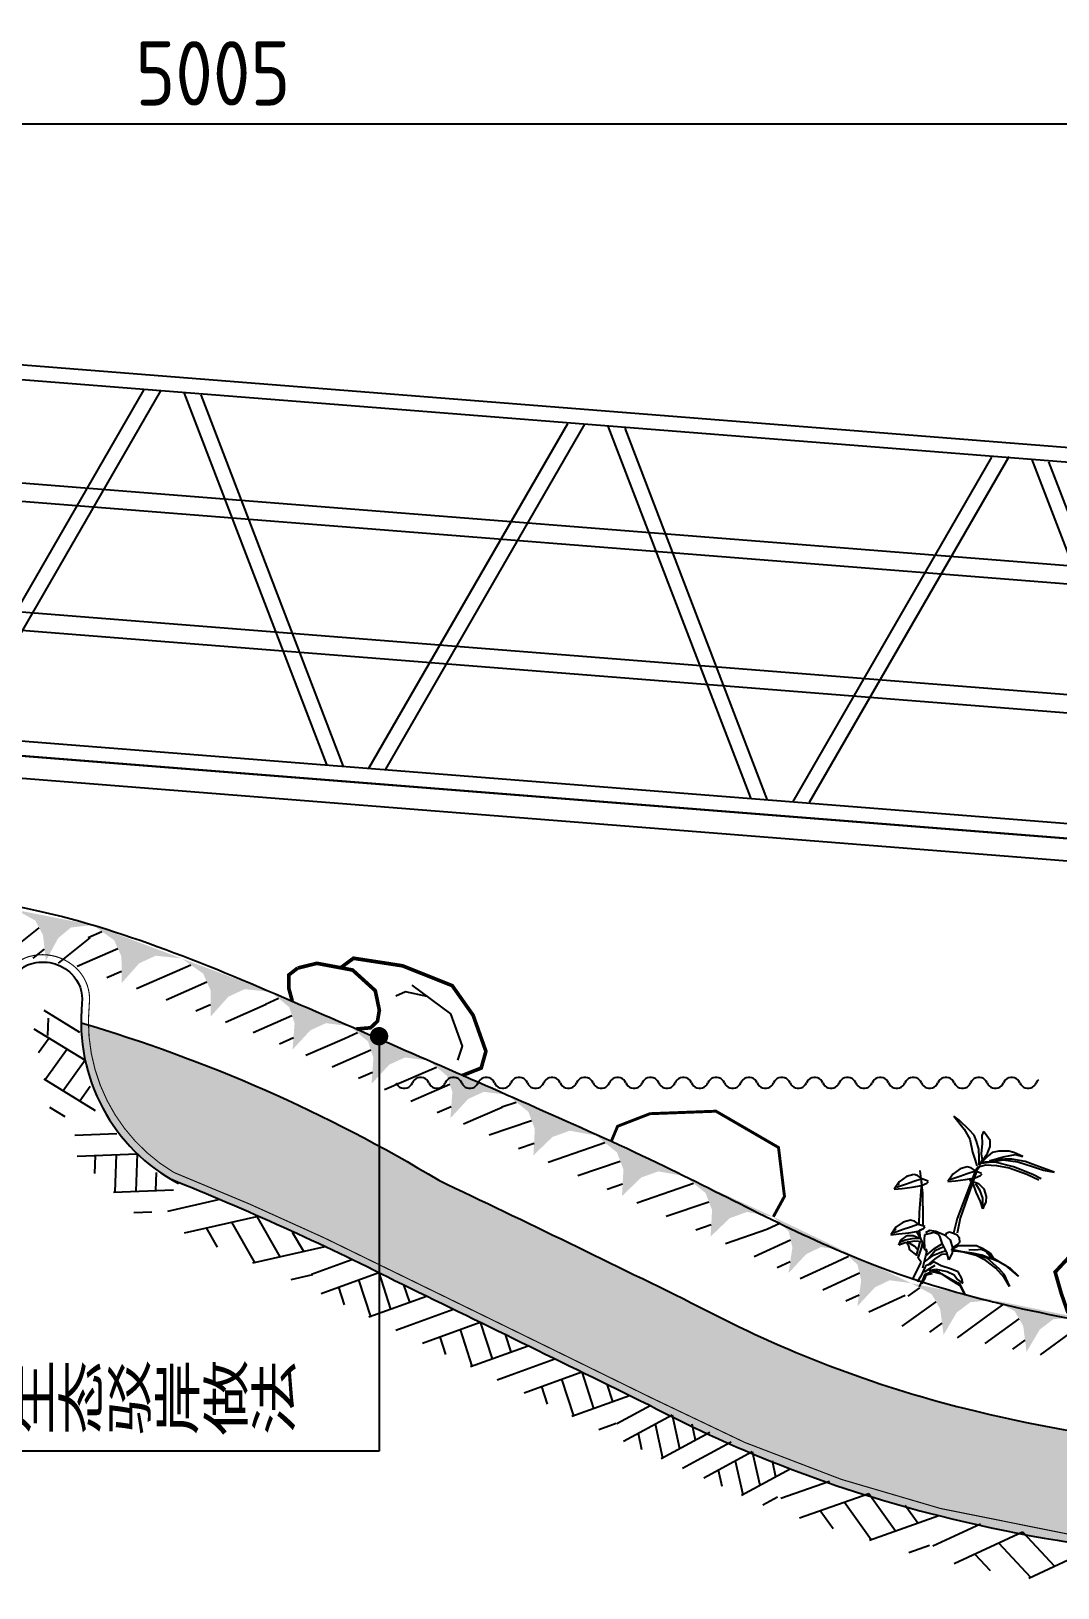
# Model space of a CAD drawing. Extents: x -16492 to 345596, y -4133 to 400729.
# Drawn here: x 45961 to 48753, y 82488 to 86723 of the extents above; entities that cross this region are included whole.
import ezdxf

# ---------------------------------------------------------------- set-up
doc = ezdxf.new("R2010")
doc.units = 0
doc.header["$LTSCALE"] = 10
doc.header["$MEASUREMENT"] = 0
doc.linetypes.add('DASH', pattern=[0.35, 0.25, -0.1])
for name, color, linetype in [('0-01', 1, 'Continuous'), ('0-02', 2, 'Continuous'), ('0-04', 4, 'Continuous'), ('0-08', 8, 'Continuous'), ('0-剖面', 30, 'Continuous'), ('DIM-LEAD', 3, 'Continuous'), ('PUB_DIM', 3, 'Continuous'), ('PUB_HATCH', 8, 'Continuous')]:
    doc.layers.add(name, color=color, linetype=linetype)
doc.styles.add('_ANNOTATION', font='@TSSDENG-SPI.SHX', dxfattribs={"width": 0.75, "bigfont": '@HZTXT-SPI.SHX'})
doc.styles.get("Standard").update_dxf_attribs({"font": 'gbenor.shx', "bigfont": 'gbcbig.shx'})
doc.dimstyles.new('_LINEAR$$50', dxfattribs={"dimscale": 50, "dimtxt": 3.5, "dimasz": 1, "dimexe": 2.5, "dimexo": 3, "dimgap": 1, "dimtad": 1, "dimdec": 0, "dimrnd": 5, "dimzin": 0, "dimdsep": 46, "dimtxsty": 'Standard', "dimblk": 'ARCHTICK', "dimblk1": 'ARCHTICK', "dimblk2": 'ARCHTICK', "dimcen": 0.09, "dimclrt": 7, "dimazin": 2, "dimtfac": 1, "dimtdec": 0, "dimtix": 1, "dimtmove": 2, "dimatfit": 3, "dimfxl": 1, "dimtolj": 1, "dimtzin": 0, "dimarcsym": 2})

# ---------------------------------------------------------------- blocks, each defined once
blk = doc.blocks.new('ss3')
for p, q in [((97070643.3, 25663291.6), (97070687, 25663261.6)), ((97070664.4, 25663270.8), (97070643.3, 25663291.6)), ((97070649.6, 25663252.4), (97070671.6, 25663240.8)), ((97070682, 25663228), (97070650.5, 25663245.7)), ((97070690.3, 25663253), (97070664.4, 25663270.8)), ((97070687, 25663261.6), (97070712.9, 25663244.5)), ((97070723.8, 25663227.4), (97070690.3, 25663253)), ((97070727.6, 25663247.7), (97070750.6, 25663233.5)), ((97070743.5, 25663233.8), (97070727.6, 25663247.7)), ((97070671.6, 25663240.8), (97070719.7, 25663210.6)), ((97070724.3, 25663199.1), (97070682, 25663228)), ((97070712.9, 25663244.5), (97070739, 25663218.5)), ((97070719.7, 25663210.6), (97070759, 25663177.1)), ((97070751.7, 25663198.3), (97070723.8, 25663227.4)), ((97070739, 25663218.5), (97070750.5, 25663203.4)), ((97070749.9, 25663221.4), (97070743.5, 25663233.8)), ((97070758, 25663202.9), (97070749.9, 25663221.4)), ((97070750.5, 25663203.4), (97070765.9, 25663179)), ((97070750.6, 25663233.5), (97070762, 25663225.1)), ((97070771.3, 25663166.8), (97070758, 25663202.9)), ((97070762, 25663225.1), (97070777.6, 25663202.9)), ((97070777.6, 25663202.9), (97070785.2, 25663185.5)), ((97070749.5, 25663174.6), (97070724.3, 25663199.1)), ((97070767.7, 25663152.3), (97070749.5, 25663174.6)), ((97070765.4, 25663170.3), (97070751.7, 25663198.3)), ((97070759, 25663177.1), (97070775.1, 25663155.1)), ((97070782, 25663138.5), (97070765.4, 25663170.3)), ((97070765.9, 25663179), (97070771.3, 25663166.8)), ((97070778.1, 25663137.3), (97070790.7, 25663174.8)), ((97070784.3, 25663172.2), (97070778.1, 25663137.3)), ((97070785.2, 25663185.5), (97070784.3, 25663172.2)), ((97070790.7, 25663174.8), (97070801.8, 25663191.5)), ((97070794.1, 25663149.4), (97070813.7, 25663162.1)), ((97070821.1, 25663177.8), (97070799.3, 25663159.6)), ((97070801.8, 25663191.5), (97070814.7, 25663200.6)), ((97070813.7, 25663162.1), (97070835.1, 25663169.7)), ((97070814.7, 25663200.6), (97070830.2, 25663200.9)), ((97070839.3, 25663190), (97070821.1, 25663177.8)), ((97070830.2, 25663200.9), (97070842.2, 25663200.8)), ((97070835.1, 25663169.7), (97070852.1, 25663174.3)), ((97070845, 25663200), (97070839.3, 25663190)), ((97070842.2, 25663200.8), (97070845, 25663200)), ((97070881.1, 25663161.3), (97070849.9, 25663157.9)), ((97070852.1, 25663174.3), (97070871.6, 25663171.7)), ((97070871.6, 25663171.7), (97070909.4, 25663164.4)), ((97070926.2, 25663158.7), (97070881.1, 25663161.3)), ((97070909.4, 25663164.4), (97070926.2, 25663158.7)), ((97070768, 25663121.6), (97070691.2, 25663011.3)), ((97070753.3, 25663123.7), (97070754.4, 25663130.1)), ((97070756.1, 25663107.8), (97070753.3, 25663123.7)), ((97070755.8, 25663129.6), (97070768.4, 25663121.2)), ((97070761.1, 25663113), (97070774.6, 25663119.7)), ((97070774.5, 25663135.7), (97070767.7, 25663152.3)), ((97070768.4, 25663121.2), (97070784.6, 25663115.3)), ((97070769.2, 25663119.7), (97070774.5, 25663135.7)), ((97070770.6, 25663119.9), (97070777.6, 25663097.1)), ((97070771.5, 25663118.1), (97070776.8, 25663134)), ((97070775.1, 25663155.1), (97070782, 25663138.5)), ((97070785.2, 25663152.3), (97070778.1, 25663137.3)), ((97070778.1, 25663137.3), (97070794.1, 25663149.4)), ((97070795.5, 25663136.1), (97070779.9, 25663131.3)), ((97070799.3, 25663159.6), (97070785.2, 25663152.3)), ((97070817.2, 25663143.2), (97070795.5, 25663136.1)), ((97070849.9, 25663157.9), (97070817.2, 25663143.2)), ((97070676, 25663075.8), (97070695.8, 25663082.5)), ((97070679.1, 25663080.6), (97070676, 25663075.8)), ((97070686.8, 25663093.7), (97070679.1, 25663080.6)), ((97070697.5, 25663103), (97070686.8, 25663093.7)), ((97070769.3, 25663116.9), (97070694.9, 25663004)), ((97070695.8, 25663082.5), (97070723.5, 25663087.5)), ((97070718.6, 25663110), (97070697.5, 25663103)), ((97070738.5, 25663106.1), (97070718.6, 25663110)), ((97070723.5, 25663087.5), (97070750, 25663095.8)), ((97070760.4, 25663092.2), (97070738.5, 25663106.1)), ((97070767.9, 25663084.5), (97070756.1, 25663107.8)), ((97070780.9, 25663060.6), (97070767.9, 25663084.5)), ((97070777.6, 25663097.1), (97070783.7, 25663077)), ((97070783.7, 25663077), (97070792.1, 25663049.5)), ((97070784.6, 25663115.3), (97070793.1, 25663108.3)), ((97070793.1, 25663108.3), (97070800.1, 25663089)), ((97070800.1, 25663089), (97070800.4, 25663064.7)), ((97070470, 25663047.8), (97070512.5, 25663036.8)), ((97070502.9, 25663041.6), (97070470, 25663047.8)), ((97070524.4, 25663032.2), (97070502.9, 25663041.6)), ((97070512.5, 25663036.8), (97070535.4, 25663026)), ((97070791.5, 25663041.9), (97070780.9, 25663060.6)), ((97070800.4, 25663064.7), (97070791.5, 25663041.9)), ((97070498, 25663017.9), (97070462, 25663011.6)), ((97070462, 25663011.6), (97070490.5, 25663013.8)), ((97070490.5, 25663013.8), (97070523.7, 25663010.3)), ((97070518.7, 25663016.7), (97070498, 25663017.9)), ((97070561.4, 25663006.5), (97070518.7, 25663016.7)), ((97070523.7, 25663010.3), (97070557.3, 25663000.2)), ((97070552.1, 25663020.1), (97070524.4, 25663032.2)), ((97070535.4, 25663026), (97070575.2, 25662999.8)), ((97070566.1, 25663021.8), (97070551.1, 25663021.3)), ((97070551.1, 25663021.3), (97070558.7, 25663015.9)), ((97070557.3, 25663000.2), (97070583, 25662987.2)), ((97070558.7, 25663015.9), (97070576.8, 25663014.7)), ((97070586.8, 25662986), (97070561.4, 25663006.5)), ((97070589.8, 25663011.3), (97070566.1, 25663021.8)), ((97070575.2, 25662999.8), (97070594.4, 25662981.6)), ((97070576.8, 25663014.7), (97070587.8, 25663008.3)), ((97070587.8, 25663008.3), (97070597, 25662992)), ((97070604.9, 25663003.2), (97070589.8, 25663011.3)), ((97070597, 25662992), (97070607.2, 25662979.8)), ((97070617.5, 25662986.3), (97070604.9, 25663003.2)), ((97070691.2, 25663011.3), (97070662.4, 25662980.8)), ((97070694.9, 25663004), (97070668.3, 25662972.2)), ((97070805.3, 25662968.5), (97070859.5, 25662998.8)), ((97070821.5, 25662993.3), (97070822.6, 25662999.7)), ((97070824.3, 25662977.3), (97070821.5, 25662993.3)), ((97070824, 25662999.2), (97070836.6, 25662990.7)), ((97070836.6, 25662990.7), (97070852.8, 25662984.8)), ((97070583, 25662987.2), (97070610.9, 25662963.4)), ((97070594.4, 25662981.6), (97070613, 25662963.2)), ((97070610.9, 25662963.4), (97070621.3, 25662952.9)), ((97070613, 25662963.2), (97070636.3, 25662941.5)), ((97070633.5, 25662963.9), (97070617.5, 25662986.3)), ((97070621.3, 25662952.9), (97070631.1, 25662941.1)), ((97070635.7, 25662945.1), (97070633.5, 25662963.9)), ((97070638.7, 25662970.7), (97070636.7, 25662960.5)), ((97070636.7, 25662960.5), (97070637.7, 25662946.9)), ((97070659.2, 25662954.2), (97070638.1, 25662947.2)), ((97070649.5, 25662978.2), (97070638.7, 25662970.7)), ((97070658.8, 25662978.2), (97070649.5, 25662978.2)), ((97070668.3, 25662972.2), (97070658.8, 25662978.2)), ((97070679.1, 25662950.4), (97070659.2, 25662954.2)), ((97070678, 25662965.5), (97070668.3, 25662972.2)), ((97070675.6, 25662951), (97070679.5, 25662958.5)), ((97070679.5, 25662958.5), (97070678, 25662965.5)), ((97070701, 25662936.4), (97070679.1, 25662950.4)), ((97070748.6, 25662928.1), (97070805.3, 25662968.5)), ((97070768.3, 25662930.1), (97070829.3, 25662982.5)), ((97070836.1, 25662954.1), (97070824.3, 25662977.3)), ((97070829.3, 25662982.5), (97070842.8, 25662989.2)), ((97070849.1, 25662930.2), (97070836.1, 25662954.1)), ((97070838.8, 25662989.5), (97070845.8, 25662966.7)), ((97070845.8, 25662966.7), (97070851.9, 25662946.5)), ((97070852.8, 25662984.8), (97070861.3, 25662977.8)), ((97070861.3, 25662977.8), (97070868.3, 25662958.5)), ((97070868.3, 25662958.5), (97070868.6, 25662934.3)), ((97070549.6, 25662906), (97070513.5, 25662899.6)), ((97070542.8, 25662913.4), (97070555.5, 25662919.1)), ((97070560.2, 25662908), (97070542.8, 25662913.4)), ((97070552.2, 25662902.9), (97070549.6, 25662906)), ((97070555.5, 25662919.1), (97070575.6, 25662921.2)), ((97070575.6, 25662908.2), (97070560.2, 25662908)), ((97070575.6, 25662921.2), (97070594.3, 25662909.3)), ((97070593.7, 25662897.4), (97070575.6, 25662908.2)), ((97070594.3, 25662909.3), (97070615.7, 25662893.3)), ((97070616.6, 25662920), (97070636.4, 25662926.8)), ((97070619.7, 25662924.8), (97070616.6, 25662920)), ((97070627.4, 25662937.9), (97070619.7, 25662924.8)), ((97070638.1, 25662947.2), (97070627.4, 25662937.9)), ((97070639.9, 25662914.2), (97070632.9, 25662925.5)), ((97070636.4, 25662926.8), (97070664.1, 25662931.7)), ((97070640.9, 25662890.5), (97070639.9, 25662914.2)), ((97070646.2, 25662916.8), (97070641.4, 25662927.7)), ((97070651.6, 25662893), (97070646.2, 25662916.8)), ((97070659.5, 25662904.2), (97070654.4, 25662929.9)), ((97070665.1, 25662905.8), (97070663.2, 25662931.5)), ((97070664.1, 25662931.7), (97070681, 25662937)), ((97070681, 25662937), (97070690.7, 25662937.5)), ((97070690.7, 25662937.5), (97070701.6, 25662930.1)), ((97070712.5, 25662924.6), (97070701, 25662936.4)), ((97070710.8, 25662906.2), (97070701.5, 25662897.8)), ((97070701.6, 25662930.1), (97070704.3, 25662921.4)), ((97070704.3, 25662921.4), (97070710.8, 25662906.2)), ((97070714.1, 25662912.8), (97070712.5, 25662924.6)), ((97070726, 25662913.7), (97070727.1, 25662920.1)), ((97070726, 25662913.7), (97070728.5, 25662919.6)), ((97070728.8, 25662897.7), (97070726, 25662913.7)), ((97070729, 25662902.4), (97070726, 25662913.7)), ((97070728.5, 25662919.6), (97070741.1, 25662911.1)), ((97070732.8, 25662916.7), (97070748.6, 25662928.1)), ((97070741.1, 25662911.1), (97070757.3, 25662905.2)), ((97070743.3, 25662909.9), (97070750.3, 25662887.1)), ((97070744.5, 25662911.7), (97070768.3, 25662930.1)), ((97070859.7, 25662911.5), (97070849.1, 25662930.2)), ((97070851.9, 25662946.5), (97070860.3, 25662919)), ((97070868.6, 25662934.3), (97070859.7, 25662911.5)), ((97070867.1, 25662928.2), (97070862.3, 25662929.5)), ((97070513.5, 25662899.6), (97070544.2, 25662904)), ((97070544.2, 25662904), (97070539.4, 25662904.6)), ((97070539.4, 25662904.6), (97070573.4, 25662890.9)), ((97070597.3, 25662882.1), (97070552.2, 25662902.9)), ((97070573.4, 25662890.9), (97070605.3, 25662878.5)), ((97070617.1, 25662875.9), (97070593.7, 25662897.4)), ((97070618.3, 25662863.2), (97070597.3, 25662882.1)), ((97070605.3, 25662878.5), (97070621.4, 25662865.8)), ((97070615.7, 25662893.3), (97070630, 25662887.1)), ((97070625, 25662859.1), (97070617.1, 25662875.9)), ((97070629.7, 25662847), (97070626.9, 25662880.9)), ((97070630, 25662887.1), (97070636.9, 25662882.6)), ((97070636.9, 25662882.6), (97070636.9, 25662870.6)), ((97070636.9, 25662870.6), (97070640.8, 25662860.2)), ((97070638.9, 25662865.4), (97070640.9, 25662890.5)), ((97070640.7, 25662850.1), (97070662.5, 25662875.7)), ((97070651.6, 25662875.8), (97070659.5, 25662904.2)), ((97070651.6, 25662863), (97070651.6, 25662893)), ((97070662.2, 25662875.4), (97070665.1, 25662905.8)), ((97070662.5, 25662875.7), (97070669.2, 25662883.7)), ((97070678.1, 25662886.1), (97070668.9, 25662883.1)), ((97070669.2, 25662883.7), (97070683.1, 25662883.1)), ((97070669.5, 25662855.2), (97070686.2, 25662878.4)), ((97070677.1, 25662854.9), (97070702.5, 25662885.7)), ((97070701.5, 25662897.8), (97070679.2, 25662883.3)), ((97070683.1, 25662883.1), (97070695, 25662889.2)), ((97070686.2, 25662878.4), (97070698, 25662890.8)), ((97070686.8, 25662866.7), (97070700.2, 25662866)), ((97070695, 25662889.2), (97070708.5, 25662892.2)), ((97070698, 25662890.8), (97070713.3, 25662873.7)), ((97070700.2, 25662866), (97070723.1, 25662856.4)), ((97070708.5, 25662892.2), (97070730.1, 25662893.8)), ((97070709.2, 25662891.3), (97070715.7, 25662894.3)), ((97070727.9, 25662879.6), (97070709.2, 25662891.3)), ((97070711.1, 25662888.6), (97070722.7, 25662871.5)), ((97070713.3, 25662873.7), (97070724.2, 25662850.8)), ((97070715.7, 25662894.3), (97070729, 25662902.4)), ((97070722.7, 25662871.5), (97070729.9, 25662854.7)), ((97070736.6, 25662866.7), (97070727.9, 25662879.6)), ((97070740.6, 25662874.4), (97070728.8, 25662897.7)), ((97070737, 25662845), (97070736.6, 25662866.7)), ((97070753.6, 25662850.6), (97070740.6, 25662874.4)), ((97070750.3, 25662887.1), (97070756.4, 25662866.9)), ((97070756.4, 25662866.9), (97070764.8, 25662839.4)), ((97070757.3, 25662905.2), (97070765.8, 25662898.2)), ((97070765.8, 25662898.2), (97070772.8, 25662878.9)), ((97070772.8, 25662878.9), (97070773.2, 25662854.7)), ((97070604.2, 25662811.8), (97070615.7, 25662834.4)), ((97070614.6, 25662837.5), (97070607.4, 25662821.2)), ((97070613.2, 25662860.6), (97070619.3, 25662844.6)), ((97070619.3, 25662844.6), (97070614.6, 25662837.5)), ((97070615.7, 25662834.4), (97070622.8, 25662845)), ((97070622.8, 25662845), (97070618.3, 25662863.2)), ((97070625.1, 25662832.2), (97070619, 25662815.2)), ((97070638.3, 25662854.1), (97070625.1, 25662832.2)), ((97070630.8, 25662808), (97070656.2, 25662854.7)), ((97070640.8, 25662860.2), (97070638.3, 25662854.1)), ((97070656.2, 25662854.7), (97070669.5, 25662855.2)), ((97070678.2, 25662856.3), (97070700.6, 25662849.6)), ((97070700.6, 25662849.6), (97070711.2, 25662853.2)), ((97070711.2, 25662853.2), (97070721.2, 25662853.5)), ((97070724.2, 25662850.8), (97070729.2, 25662832.8)), ((97070729.2, 25662832.8), (97070737, 25662845)), ((97070729.9, 25662854.7), (97070732.5, 25662841.4)), ((97070764.2, 25662831.9), (97070753.6, 25662850.6)), ((97070773.2, 25662854.7), (97070764.2, 25662831.9)), ((97070771.6, 25662848.6), (97070766.8, 25662849.9))]:
    blk.add_line(p, q)
blk.add_lwpolyline([(97070676, 25663075.8), (97070699.3, 25663092.8), (97070719.5, 25663098.8), (97070741.7, 25663100.3)])
blk = doc.blocks.new('YQL')
at = {"color": 0}
for p, q in [((2341.3, 1137.8), (1874.3, 157.8)), ((2387.3, 1140), (1921.4, 162.2)), ((2451.2, 1140), (2917.1, 162.2)), ((2497.2, 1137.8), (2963.2, 160)), ((3497.8, 1137.8), (3031.8, 160)), ((3543.8, 1140), (3077.9, 162.2)), ((3607.7, 1140), (4073.6, 162.2)), ((3653.7, 1137.8), (4119.6, 160)), ((4654.2, 1137.8), (4188.3, 160)), ((4701.3, 1142.2), (4234.3, 162.2)), ((4763.1, 1142.2), (5230.1, 162.2)), ((4810.2, 1137.8), (5276.1, 160)), ((5920, 860), (20, 860)), ((5920, 810), (20, 810)), ((5920, 510), (20, 510)), ((5920, 460), (20, 460))]:
    blk.add_line(p, q, dxfattribs=at)
at = {"color": 3}
blk.add_line((5970, 120), (25, 120), dxfattribs=at)
at = {"color": 4}
for points in [[(5760, 1180), (180, 1180), (-20, 980), (-20, 120)], [(5743.4, 1140), (196.6, 1140), (20, 963.4), (20, 120)], [(25, 120), (5920, 120), (5920, 160), (20, 160)]]:
    blk.add_lwpolyline(points, dxfattribs=at)
at = {"color": 3}
blk.add_lwpolyline([(25, 60), (5970, 60), (5970, 120), (25, 120)], dxfattribs=at)
blk = doc.blocks.new('_ArchTick')
at = {"color": 0, "linetype": 'ByBlock', "const_width": 0.4}
blk.add_lwpolyline([(-0.5, -0.5), (0.5, 0.5)], dxfattribs=at)
blk = doc.blocks.new('*D424')
at = {"layer": 'Defpoints', "color": 0, "transparency": 16777216}
for p in [(48957, 86470.2), (43952.9, 84731.9), (48957, 84315.9)]:
    blk.add_point(p, dxfattribs=at)
at = {"layer": 'PUB_DIM', "color": 0, "lineweight": -2, "transparency": 16777216}
for p, q in [((43952.9, 86320.2), (43952.9, 86595.2)), ((48957, 86320.2), (48957, 86595.2)), ((43952.9, 86470.2), (48957, 86470.2))]:
    blk.add_line(p, q, dxfattribs=at)
at = {"layer": 'PUB_DIM', "color": 0, "lineweight": -2, "transparency": 16777216, "xscale": 50, "yscale": 50, "zscale": 50, "rotation": 180}
blk.add_blockref('_ArchTick', (43952.9, 86470.2), dxfattribs=at)
at = {"layer": 'PUB_DIM', "color": 0, "lineweight": -2, "transparency": 16777216, "xscale": 50, "yscale": 50, "zscale": 50}
blk.add_blockref('_ArchTick', (48957, 86470.2), dxfattribs=at)
at = {"layer": 'PUB_DIM', "color": 7, "transparency": 16777216, "insert": (46454.9, 86607.7), "char_height": 175, "attachment_point": 5}
blk.add_mtext('\\A1;5005', dxfattribs=at)

msp = doc.modelspace()

# ---------------------------------------------------------------- hatches: boundary and pattern name
at = {"layer": 'PUB_HATCH'}
h = msp.add_hatch(dxfattribs=at)
h.set_pattern_fill('AR-SAND', color=256, scale=50)
h.set_pattern_definition([(37.5, (50518.82, 83256.87), (-3.1497, 96.3412), [0, -76, 0, -85, 0, -81.25]), (7.5, (50518.82, 83256.87), (88.489, 141.1073), [0, -41, 0, -68.5, 0, -26.25]), (327.5, (50457.32, 83256.87), (155.7071, 0.283), [0, -25, 0, -90, 0, -117.5]), (317.5, (50457.32, 83256.87), (150.3063, 43.8838), [0, -12.5, 0, -59, 0, -67.5])])
h.paths.add_polyline_path([(46096.4, 84025.3, -0.064721), (47069.1, 83597.1, -0.004212), (47777.5, 83253.2, 0.060111), (48501.9, 82975.9, 0.071539), (49577.2, 82865, 0.003477), (50462.7, 82906.7, -0.032712), (52335.3, 82824.6, 0.015492), (52792, 82788.6), (54941.3, 82788.6), (54941.3, 82488.4), (54799.8, 82488.4), (54575, 82488.4), (54502, 82488.4), (54277.2, 82488.4), (54204.1, 82488.4), (53979.3, 82488.4), (53906.2, 82488.4), (53681.4, 82488.4), (53608.3, 82488.4), (53492.4, 82488.4), (53383.5, 82488.4), (53310.5, 82488.4), (53085.7, 82488.4), (53012.6, 82488.4), (52880.1, 82488.4), (52787.8, 82488.4), (52714.7, 82488.4), (52713.7, 82488.4, -0.007725), (52476.5, 82503, -0.002578), (52397.4, 82509.5, -0.003259), (52297.6, 82518.9, -0.002396), (52224.3, 82526.6, 0.035371), (50517.8, 82600.8, 0), (50517.8, 82600.8, 0.000684), (50401.8, 82597.5, 0.0019), (50079.5, 82586.6, 0.002046), (49732.7, 82572.1, 0.000846), (49589.3, 82565.3, -0.015917), (49328.5, 82563.1, -0.008778), (49184.8, 82569, -0.007078), (49069.1, 82577.4, -0.008809), (48925.6, 82592.5, -0.009801), (48766.6, 82615.2, -0.021045), (48428.9, 82684.9, -0.006385), (48341.6, 82707.9, -0.027268), (47976.3, 82831.3, -0.01678), (47758.9, 82926.7, -0.009486), (47639.1, 82987, 0.000137), (47525.7, 83042.7, 0.000334), (47249.6, 83178, 0.000334), (46973.7, 83312.8, 0.00003), (46949.2, 83324.7, 0.022039), (46339.5, 83600.6, -0.262604)])

# ---------------------------------------------------------------- linework, layer by layer
for p, q in [((45896.6, 84214.5), (45982.5, 84283.5)), ((46115.4, 84257.6), (46152.6, 84274)), ((45966, 84200.9), (45997.2, 84225.9)), ((46035.5, 84187.2), (46121.1, 84256)), ((46085.8, 84179), (46196.5, 84227.5)), ((46357.5, 84166.6), (46394.8, 84183)), ((46166.5, 84148.7), (46206.6, 84166.2)), ((46247.3, 84118.3), (46357.5, 84166.6)), ((46328, 84088), (46438.6, 84136.5)), ((46598, 84076.3), (46633.5, 84091.9)), ((45994.8, 84060), (46092.3, 83999.9)), ((46408.7, 84057.7), (46448.8, 84075.2)), ((46489.4, 84027.4), (46599.7, 84075.7)), ((45968.1, 84009.3), (46107.5, 83923.4)), ((46005.8, 83990.4), (46007.9, 84038.3)), ((46564.4, 83999.3), (46669.9, 84045.4)), ((46009.9, 83983.5), (45981.1, 83943.7)), ((46636, 83968.2), (46674.2, 83984.9)), ((46707.5, 83937.1), (46812.5, 83983)), ((46812.5, 83983), (46848, 83998.5)), ((46058.7, 83953.4), (45998.7, 83870.6)), ((46107.5, 83923.4), (46047.5, 83840.5)), ((46779, 83905.9), (46884.4, 83952)), ((46850.5, 83874.8), (46888.7, 83891.5)), ((46922, 83843.7), (47027.1, 83889.6)), ((47017.2, 83876.8), (47012.2, 83875.7)), ((47022.4, 83876.8), (47017.2, 83876.8)), ((47027.5, 83875.7), (47022.4, 83876.8)), ((47027.1, 83889.6), (47062.6, 83905.1)), ((47106.5, 83876.8), (47101.5, 83875.7)), ((47111.7, 83876.8), (47106.5, 83876.8)), ((47116.8, 83875.7), (47111.7, 83876.8)), ((47195.8, 83876.8), (47190.8, 83875.7)), ((47201, 83876.8), (47195.8, 83876.8)), ((47206.1, 83875.7), (47201, 83876.8)), ((47285.1, 83876.8), (47280.1, 83875.7)), ((47290.3, 83876.8), (47285.1, 83876.8)), ((47295.4, 83875.7), (47290.3, 83876.8)), ((47374.4, 83876.8), (47369.4, 83875.7)), ((47379.6, 83876.8), (47374.4, 83876.8)), ((47384.7, 83875.7), (47379.6, 83876.8)), ((47463.7, 83876.8), (47458.7, 83875.7)), ((47468.9, 83876.8), (47463.7, 83876.8)), ((47474, 83875.7), (47468.9, 83876.8)), ((47553, 83876.8), (47547.9, 83875.7)), ((47558.2, 83876.8), (47553, 83876.8)), ((47563.3, 83875.7), (47558.2, 83876.8)), ((47642.3, 83876.8), (47637.2, 83875.7)), ((47647.5, 83876.8), (47642.3, 83876.8)), ((47652.6, 83875.7), (47647.5, 83876.8)), ((47731.6, 83876.8), (47726.5, 83875.7)), ((47736.8, 83876.8), (47731.6, 83876.8)), ((47741.9, 83875.7), (47736.8, 83876.8)), ((47820.9, 83876.8), (47815.8, 83875.7)), ((47826.1, 83876.8), (47820.9, 83876.8)), ((47831.2, 83875.7), (47826.1, 83876.8)), ((47910.2, 83876.8), (47905.1, 83875.7)), ((47915.4, 83876.8), (47910.2, 83876.8)), ((47920.5, 83875.7), (47915.4, 83876.8)), ((47999.5, 83876.8), (47994.4, 83875.7)), ((48004.7, 83876.8), (47999.5, 83876.8)), ((48009.8, 83875.7), (48004.7, 83876.8)), ((48088.8, 83876.8), (48083.7, 83875.7)), ((48094, 83876.8), (48088.8, 83876.8)), ((48099.1, 83875.7), (48094, 83876.8)), ((48178.1, 83876.8), (48173, 83875.7)), ((48183.3, 83876.8), (48178.1, 83876.8)), ((48188.4, 83875.7), (48183.3, 83876.8)), ((48267.4, 83876.8), (48262.3, 83875.7)), ((48272.6, 83876.8), (48267.4, 83876.8)), ((48277.7, 83875.7), (48272.6, 83876.8)), ((48356.7, 83876.8), (48351.6, 83875.7)), ((48361.9, 83876.8), (48356.7, 83876.8)), ((48367, 83875.7), (48361.9, 83876.8)), ((48446, 83876.8), (48440.9, 83875.7)), ((48451.2, 83876.8), (48446, 83876.8)), ((48456.3, 83875.7), (48451.2, 83876.8)), ((48535.3, 83876.8), (48530.2, 83875.7)), ((48540.5, 83876.8), (48535.3, 83876.8)), ((48545.6, 83875.7), (48540.5, 83876.8)), ((48624.6, 83876.8), (48619.5, 83875.7)), ((48629.8, 83876.8), (48624.6, 83876.8)), ((48634.9, 83875.7), (48629.8, 83876.8)), ((45995.2, 83872.7), (46134.6, 83786.8)), ((46121.6, 83852.4), (46092.8, 83812.6)), ((46952.9, 83861.9), (46955.3, 83857.4)), ((46955.3, 83857.4), (46958.7, 83853.5)), ((46958.7, 83853.5), (46962.8, 83850.4)), ((46962.8, 83850.4), (46967.5, 83848.2)), ((46967.5, 83848.2), (46972.6, 83847.1)), ((46972.6, 83847.1), (46977.8, 83847.1)), ((46977.8, 83847.1), (46982.9, 83848.2)), ((46982.9, 83848.2), (46987.6, 83850.4)), ((46987.6, 83850.4), (46991.7, 83853.5)), ((46991.7, 83853.5), (46995.1, 83857.4)), ((46993.6, 83812.6), (47099, 83858.6)), ((46995.1, 83857.4), (46997.5, 83861.9)), ((46999.9, 83866.5), (46997.5, 83861.9)), ((47003.3, 83870.4), (46999.9, 83866.5)), ((47007.4, 83873.5), (47003.3, 83870.4)), ((47012.2, 83875.7), (47007.4, 83873.5)), ((47032.2, 83873.5), (47027.5, 83875.7)), ((47036.4, 83870.4), (47032.2, 83873.5)), ((47039.7, 83866.5), (47036.4, 83870.4)), ((47042.2, 83861.9), (47039.7, 83866.5)), ((47042.2, 83861.9), (47044.6, 83857.4)), ((47044.6, 83857.4), (47048, 83853.5)), ((47048, 83853.5), (47052.1, 83850.4)), ((47052.1, 83850.4), (47056.8, 83848.2)), ((47056.8, 83848.2), (47061.9, 83847.1)), ((47061.9, 83847.1), (47067.1, 83847.1)), ((47067.1, 83847.1), (47072.2, 83848.2)), ((47072.2, 83848.2), (47076.9, 83850.4)), ((47076.9, 83850.4), (47081, 83853.5)), ((47081, 83853.5), (47084.4, 83857.4)), ((47084.4, 83857.4), (47086.8, 83861.9)), ((47089.2, 83866.5), (47086.8, 83861.9)), ((47092.6, 83870.4), (47089.2, 83866.5)), ((47096.7, 83873.5), (47092.6, 83870.4)), ((47101.5, 83875.7), (47096.7, 83873.5)), ((47121.5, 83873.5), (47116.8, 83875.7)), ((47125.7, 83870.4), (47121.5, 83873.5)), ((47129, 83866.5), (47125.7, 83870.4)), ((47131.5, 83861.9), (47129, 83866.5)), ((47131.5, 83861.9), (47133.9, 83857.4)), ((47133.9, 83857.4), (47137.3, 83853.5)), ((47137.3, 83853.5), (47141.4, 83850.4)), ((47141.4, 83850.4), (47146.1, 83848.2)), ((47146.1, 83848.2), (47151.2, 83847.1)), ((47151.2, 83847.1), (47156.4, 83847.1)), ((47156.4, 83847.1), (47161.5, 83848.2)), ((47161.5, 83848.2), (47166.2, 83850.4)), ((47166.2, 83850.4), (47170.3, 83853.5)), ((47170.3, 83853.5), (47173.7, 83857.4)), ((47173.7, 83857.4), (47176.1, 83861.9)), ((47178.5, 83866.5), (47176.1, 83861.9)), ((47181.9, 83870.4), (47178.5, 83866.5)), ((47186, 83873.5), (47181.9, 83870.4)), ((47190.8, 83875.7), (47186, 83873.5)), ((47210.8, 83873.5), (47206.1, 83875.7)), ((47215, 83870.4), (47210.8, 83873.5)), ((47218.3, 83866.5), (47215, 83870.4)), ((47220.8, 83861.9), (47218.3, 83866.5)), ((47220.8, 83861.9), (47223.2, 83857.4)), ((47223.2, 83857.4), (47226.5, 83853.5)), ((47226.5, 83853.5), (47230.7, 83850.4)), ((47230.7, 83850.4), (47235.4, 83848.2)), ((47235.4, 83848.2), (47240.5, 83847.1)), ((47240.5, 83847.1), (47245.7, 83847.1)), ((47245.7, 83847.1), (47250.8, 83848.2)), ((47250.8, 83848.2), (47255.5, 83850.4)), ((47255.5, 83850.4), (47259.6, 83853.5)), ((47259.6, 83853.5), (47263, 83857.4)), ((47263, 83857.4), (47265.4, 83861.9)), ((47267.8, 83866.5), (47265.4, 83861.9)), ((47271.2, 83870.4), (47267.8, 83866.5)), ((47275.3, 83873.5), (47271.2, 83870.4)), ((47280.1, 83875.7), (47275.3, 83873.5)), ((47300.1, 83873.5), (47295.4, 83875.7)), ((47304.3, 83870.4), (47300.1, 83873.5)), ((47307.6, 83866.5), (47304.3, 83870.4)), ((47310.1, 83861.9), (47307.6, 83866.5)), ((47310.1, 83861.9), (47312.5, 83857.4)), ((47312.5, 83857.4), (47315.8, 83853.5)), ((47315.8, 83853.5), (47320, 83850.4)), ((47320, 83850.4), (47324.7, 83848.2)), ((47324.7, 83848.2), (47329.8, 83847.1)), ((47329.8, 83847.1), (47335, 83847.1)), ((47335, 83847.1), (47340.1, 83848.2)), ((47340.1, 83848.2), (47344.8, 83850.4)), ((47344.8, 83850.4), (47348.9, 83853.5)), ((47348.9, 83853.5), (47352.3, 83857.4)), ((47352.3, 83857.4), (47354.7, 83861.9)), ((47357.1, 83866.5), (47354.7, 83861.9)), ((47360.5, 83870.4), (47357.1, 83866.5)), ((47364.6, 83873.5), (47360.5, 83870.4)), ((47369.4, 83875.7), (47364.6, 83873.5)), ((47389.4, 83873.5), (47384.7, 83875.7)), ((47393.6, 83870.4), (47389.4, 83873.5)), ((47396.9, 83866.5), (47393.6, 83870.4)), ((47399.4, 83861.9), (47396.9, 83866.5)), ((47399.4, 83861.9), (47401.8, 83857.4)), ((47401.8, 83857.4), (47405.1, 83853.5)), ((47405.1, 83853.5), (47409.3, 83850.4)), ((47409.3, 83850.4), (47414, 83848.2)), ((47414, 83848.2), (47419.1, 83847.1)), ((47419.1, 83847.1), (47424.3, 83847.1)), ((47424.3, 83847.1), (47429.4, 83848.2)), ((47429.4, 83848.2), (47434.1, 83850.4)), ((47434.1, 83850.4), (47438.2, 83853.5)), ((47438.2, 83853.5), (47441.6, 83857.4)), ((47441.6, 83857.4), (47444, 83861.9)), ((47446.4, 83866.5), (47444, 83861.9)), ((47449.8, 83870.4), (47446.4, 83866.5)), ((47453.9, 83873.5), (47449.8, 83870.4)), ((47458.7, 83875.7), (47453.9, 83873.5)), ((47478.7, 83873.5), (47474, 83875.7)), ((47482.9, 83870.4), (47478.7, 83873.5)), ((47486.2, 83866.5), (47482.9, 83870.4)), ((47488.7, 83861.9), (47486.2, 83866.5)), ((47488.7, 83861.9), (47491.1, 83857.4)), ((47491.1, 83857.4), (47494.4, 83853.5)), ((47494.4, 83853.5), (47498.6, 83850.4)), ((47498.6, 83850.4), (47503.3, 83848.2)), ((47503.3, 83848.2), (47508.4, 83847.1)), ((47508.4, 83847.1), (47513.6, 83847.1)), ((47513.6, 83847.1), (47518.7, 83848.2)), ((47518.7, 83848.2), (47523.4, 83850.4)), ((47523.4, 83850.4), (47527.5, 83853.5)), ((47527.5, 83853.5), (47530.9, 83857.4)), ((47530.9, 83857.4), (47533.3, 83861.9)), ((47535.7, 83866.5), (47533.3, 83861.9)), ((47539.1, 83870.4), (47535.7, 83866.5)), ((47543.2, 83873.5), (47539.1, 83870.4)), ((47547.9, 83875.7), (47543.2, 83873.5)), ((47568, 83873.5), (47563.3, 83875.7)), ((47572.2, 83870.4), (47568, 83873.5)), ((47575.5, 83866.5), (47572.2, 83870.4)), ((47577.9, 83861.9), (47575.5, 83866.5)), ((47577.9, 83861.9), (47580.4, 83857.4)), ((47580.4, 83857.4), (47583.7, 83853.5)), ((47583.7, 83853.5), (47587.9, 83850.4)), ((47587.9, 83850.4), (47592.6, 83848.2)), ((47592.6, 83848.2), (47597.7, 83847.1)), ((47597.7, 83847.1), (47602.9, 83847.1)), ((47602.9, 83847.1), (47608, 83848.2)), ((47608, 83848.2), (47612.7, 83850.4)), ((47612.7, 83850.4), (47616.8, 83853.5)), ((47616.8, 83853.5), (47620.2, 83857.4)), ((47620.2, 83857.4), (47622.6, 83861.9)), ((47625, 83866.5), (47622.6, 83861.9)), ((47628.4, 83870.4), (47625, 83866.5)), ((47632.5, 83873.5), (47628.4, 83870.4)), ((47637.2, 83875.7), (47632.5, 83873.5)), ((47657.3, 83873.5), (47652.6, 83875.7)), ((47661.5, 83870.4), (47657.3, 83873.5)), ((47664.8, 83866.5), (47661.5, 83870.4)), ((47667.2, 83861.9), (47664.8, 83866.5)), ((47667.2, 83861.9), (47669.7, 83857.4)), ((47669.7, 83857.4), (47673, 83853.5)), ((47673, 83853.5), (47677.2, 83850.4)), ((47677.2, 83850.4), (47681.9, 83848.2)), ((47681.9, 83848.2), (47687, 83847.1)), ((47687, 83847.1), (47692.2, 83847.1)), ((47692.2, 83847.1), (47697.2, 83848.2)), ((47697.2, 83848.2), (47702, 83850.4)), ((47702, 83850.4), (47706.1, 83853.5)), ((47706.1, 83853.5), (47709.5, 83857.4)), ((47709.5, 83857.4), (47711.9, 83861.9)), ((47714.3, 83866.5), (47711.9, 83861.9)), ((47717.7, 83870.4), (47714.3, 83866.5)), ((47721.8, 83873.5), (47717.7, 83870.4)), ((47726.5, 83875.7), (47721.8, 83873.5)), ((47746.6, 83873.5), (47741.9, 83875.7)), ((47750.8, 83870.4), (47746.6, 83873.5)), ((47754.1, 83866.5), (47750.8, 83870.4)), ((47756.5, 83861.9), (47754.1, 83866.5)), ((47756.5, 83861.9), (47759, 83857.4)), ((47759, 83857.4), (47762.3, 83853.5)), ((47762.3, 83853.5), (47766.5, 83850.4)), ((47766.5, 83850.4), (47771.2, 83848.2)), ((47771.2, 83848.2), (47776.3, 83847.1)), ((47776.3, 83847.1), (47781.5, 83847.1)), ((47781.5, 83847.1), (47786.5, 83848.2)), ((47786.5, 83848.2), (47791.3, 83850.4)), ((47791.3, 83850.4), (47795.4, 83853.5)), ((47795.4, 83853.5), (47798.8, 83857.4)), ((47798.8, 83857.4), (47801.2, 83861.9)), ((47803.6, 83866.5), (47801.2, 83861.9)), ((47807, 83870.4), (47803.6, 83866.5)), ((47811.1, 83873.5), (47807, 83870.4)), ((47815.8, 83875.7), (47811.1, 83873.5)), ((47835.9, 83873.5), (47831.2, 83875.7)), ((47840.1, 83870.4), (47835.9, 83873.5)), ((47843.4, 83866.5), (47840.1, 83870.4)), ((47845.8, 83861.9), (47843.4, 83866.5)), ((47845.8, 83861.9), (47848.3, 83857.4)), ((47848.3, 83857.4), (47851.6, 83853.5)), ((47851.6, 83853.5), (47855.8, 83850.4)), ((47855.8, 83850.4), (47860.5, 83848.2)), ((47860.5, 83848.2), (47865.6, 83847.1)), ((47865.6, 83847.1), (47870.8, 83847.1)), ((47870.8, 83847.1), (47875.8, 83848.2)), ((47875.8, 83848.2), (47880.6, 83850.4)), ((47880.6, 83850.4), (47884.7, 83853.5)), ((47884.7, 83853.5), (47888.1, 83857.4)), ((47888.1, 83857.4), (47890.5, 83861.9)), ((47892.9, 83866.5), (47890.5, 83861.9)), ((47896.3, 83870.4), (47892.9, 83866.5)), ((47900.4, 83873.5), (47896.3, 83870.4)), ((47905.1, 83875.7), (47900.4, 83873.5)), ((47925.2, 83873.5), (47920.5, 83875.7)), ((47929.3, 83870.4), (47925.2, 83873.5)), ((47932.7, 83866.5), (47929.3, 83870.4)), ((47935.1, 83861.9), (47932.7, 83866.5)), ((47935.1, 83861.9), (47937.6, 83857.4)), ((47937.6, 83857.4), (47940.9, 83853.5)), ((47940.9, 83853.5), (47945.1, 83850.4)), ((47945.1, 83850.4), (47949.8, 83848.2)), ((47949.8, 83848.2), (47954.9, 83847.1)), ((47954.9, 83847.1), (47960.1, 83847.1)), ((47960.1, 83847.1), (47965.1, 83848.2)), ((47965.1, 83848.2), (47969.9, 83850.4)), ((47969.9, 83850.4), (47974, 83853.5)), ((47974, 83853.5), (47977.4, 83857.4)), ((47977.4, 83857.4), (47979.8, 83861.9)), ((47982.2, 83866.5), (47979.8, 83861.9)), ((47985.6, 83870.4), (47982.2, 83866.5)), ((47989.7, 83873.5), (47985.6, 83870.4)), ((47994.4, 83875.7), (47989.7, 83873.5)), ((48014.5, 83873.5), (48009.8, 83875.7)), ((48018.6, 83870.4), (48014.5, 83873.5)), ((48022, 83866.5), (48018.6, 83870.4)), ((48024.4, 83861.9), (48022, 83866.5)), ((48024.4, 83861.9), (48026.9, 83857.4)), ((48026.9, 83857.4), (48030.2, 83853.5)), ((48030.2, 83853.5), (48034.4, 83850.4)), ((48034.4, 83850.4), (48039.1, 83848.2)), ((48039.1, 83848.2), (48044.2, 83847.1)), ((48044.2, 83847.1), (48049.4, 83847.1)), ((48049.4, 83847.1), (48054.4, 83848.2)), ((48054.4, 83848.2), (48059.2, 83850.4)), ((48059.2, 83850.4), (48063.3, 83853.5)), ((48063.3, 83853.5), (48066.7, 83857.4)), ((48066.7, 83857.4), (48069.1, 83861.9)), ((48071.5, 83866.5), (48069.1, 83861.9)), ((48074.9, 83870.4), (48071.5, 83866.5)), ((48079, 83873.5), (48074.9, 83870.4)), ((48083.7, 83875.7), (48079, 83873.5)), ((48103.8, 83873.5), (48099.1, 83875.7)), ((48107.9, 83870.4), (48103.8, 83873.5)), ((48111.3, 83866.5), (48107.9, 83870.4)), ((48113.7, 83861.9), (48111.3, 83866.5)), ((48113.7, 83861.9), (48116.2, 83857.4)), ((48116.2, 83857.4), (48119.5, 83853.5)), ((48119.5, 83853.5), (48123.7, 83850.4)), ((48123.7, 83850.4), (48128.4, 83848.2)), ((48128.4, 83848.2), (48133.5, 83847.1)), ((48133.5, 83847.1), (48138.7, 83847.1)), ((48138.7, 83847.1), (48143.7, 83848.2)), ((48143.7, 83848.2), (48148.5, 83850.4)), ((48148.5, 83850.4), (48152.6, 83853.5)), ((48152.6, 83853.5), (48156, 83857.4)), ((48156, 83857.4), (48158.4, 83861.9)), ((48160.8, 83866.5), (48158.4, 83861.9)), ((48164.2, 83870.4), (48160.8, 83866.5)), ((48168.3, 83873.5), (48164.2, 83870.4)), ((48173, 83875.7), (48168.3, 83873.5)), ((48193.1, 83873.5), (48188.4, 83875.7)), ((48197.2, 83870.4), (48193.1, 83873.5)), ((48200.6, 83866.5), (48197.2, 83870.4)), ((48203, 83861.9), (48200.6, 83866.5)), ((48203, 83861.9), (48205.5, 83857.4)), ((48205.5, 83857.4), (48208.8, 83853.5)), ((48208.8, 83853.5), (48213, 83850.4)), ((48213, 83850.4), (48217.7, 83848.2)), ((48217.7, 83848.2), (48222.8, 83847.1)), ((48222.8, 83847.1), (48228, 83847.1)), ((48228, 83847.1), (48233, 83848.2)), ((48233, 83848.2), (48237.8, 83850.4)), ((48237.8, 83850.4), (48241.9, 83853.5)), ((48241.9, 83853.5), (48245.3, 83857.4)), ((48245.3, 83857.4), (48247.7, 83861.9)), ((48250.1, 83866.5), (48247.7, 83861.9)), ((48253.5, 83870.4), (48250.1, 83866.5)), ((48257.6, 83873.5), (48253.5, 83870.4)), ((48262.3, 83875.7), (48257.6, 83873.5)), ((48282.4, 83873.5), (48277.7, 83875.7)), ((48286.5, 83870.4), (48282.4, 83873.5)), ((48289.9, 83866.5), (48286.5, 83870.4)), ((48292.3, 83861.9), (48289.9, 83866.5)), ((48292.3, 83861.9), (48294.8, 83857.4)), ((48294.8, 83857.4), (48298.1, 83853.5)), ((48298.1, 83853.5), (48302.3, 83850.4)), ((48302.3, 83850.4), (48307, 83848.2)), ((48307, 83848.2), (48312.1, 83847.1)), ((48312.1, 83847.1), (48317.3, 83847.1)), ((48317.3, 83847.1), (48322.3, 83848.2)), ((48322.3, 83848.2), (48327.1, 83850.4)), ((48327.1, 83850.4), (48331.2, 83853.5)), ((48331.2, 83853.5), (48334.6, 83857.4)), ((48334.6, 83857.4), (48337, 83861.9)), ((48339.4, 83866.5), (48337, 83861.9)), ((48342.8, 83870.4), (48339.4, 83866.5)), ((48346.9, 83873.5), (48342.8, 83870.4)), ((48351.6, 83875.7), (48346.9, 83873.5)), ((48371.7, 83873.5), (48367, 83875.7)), ((48375.8, 83870.4), (48371.7, 83873.5)), ((48379.2, 83866.5), (48375.8, 83870.4)), ((48381.6, 83861.9), (48379.2, 83866.5)), ((48381.6, 83861.9), (48384.1, 83857.4)), ((48384.1, 83857.4), (48387.4, 83853.5)), ((48387.4, 83853.5), (48391.6, 83850.4)), ((48391.6, 83850.4), (48396.3, 83848.2)), ((48396.3, 83848.2), (48401.4, 83847.1)), ((48401.4, 83847.1), (48406.6, 83847.1)), ((48406.6, 83847.1), (48411.6, 83848.2)), ((48411.6, 83848.2), (48416.4, 83850.4)), ((48416.4, 83850.4), (48420.5, 83853.5)), ((48420.5, 83853.5), (48423.9, 83857.4)), ((48423.9, 83857.4), (48426.3, 83861.9)), ((48428.7, 83866.5), (48426.3, 83861.9)), ((48432.1, 83870.4), (48428.7, 83866.5)), ((48436.2, 83873.5), (48432.1, 83870.4)), ((48440.9, 83875.7), (48436.2, 83873.5)), ((48461, 83873.5), (48456.3, 83875.7)), ((48465.1, 83870.4), (48461, 83873.5)), ((48468.5, 83866.5), (48465.1, 83870.4)), ((48470.9, 83861.9), (48468.5, 83866.5)), ((48470.9, 83861.9), (48473.4, 83857.4)), ((48473.4, 83857.4), (48476.7, 83853.5)), ((48476.7, 83853.5), (48480.9, 83850.4)), ((48480.9, 83850.4), (48485.6, 83848.2)), ((48485.6, 83848.2), (48490.7, 83847.1)), ((48490.7, 83847.1), (48495.9, 83847.1)), ((48495.9, 83847.1), (48500.9, 83848.2)), ((48500.9, 83848.2), (48505.7, 83850.4)), ((48505.7, 83850.4), (48509.8, 83853.5)), ((48509.8, 83853.5), (48513.2, 83857.4)), ((48513.2, 83857.4), (48515.6, 83861.9)), ((48518, 83866.5), (48515.6, 83861.9)), ((48521.4, 83870.4), (48518, 83866.5)), ((48525.5, 83873.5), (48521.4, 83870.4)), ((48530.2, 83875.7), (48525.5, 83873.5)), ((48550.3, 83873.5), (48545.6, 83875.7)), ((48554.4, 83870.4), (48550.3, 83873.5)), ((48557.8, 83866.5), (48554.4, 83870.4)), ((48560.2, 83861.9), (48557.8, 83866.5)), ((48560.2, 83861.9), (48562.7, 83857.4)), ((48562.7, 83857.4), (48566, 83853.5)), ((48566, 83853.5), (48570.2, 83850.4)), ((48570.2, 83850.4), (48574.9, 83848.2)), ((48574.9, 83848.2), (48580, 83847.1)), ((48580, 83847.1), (48585.2, 83847.1)), ((48585.2, 83847.1), (48590.2, 83848.2)), ((48590.2, 83848.2), (48595, 83850.4)), ((48595, 83850.4), (48599.1, 83853.5)), ((48599.1, 83853.5), (48602.5, 83857.4)), ((48602.5, 83857.4), (48604.9, 83861.9)), ((48607.3, 83866.5), (48604.9, 83861.9)), ((48610.7, 83870.4), (48607.3, 83866.5)), ((48614.8, 83873.5), (48610.7, 83870.4)), ((48619.5, 83875.7), (48614.8, 83873.5)), ((48639.6, 83873.5), (48634.9, 83875.7)), ((48643.7, 83870.4), (48639.6, 83873.5)), ((48647.1, 83866.5), (48643.7, 83870.4)), ((48649.5, 83861.9), (48647.1, 83866.5)), ((48649.5, 83861.9), (48652, 83857.4)), ((48652, 83857.4), (48655.3, 83853.5)), ((48655.3, 83853.5), (48659.5, 83850.4)), ((48659.5, 83850.4), (48664.2, 83848.2)), ((48664.2, 83848.2), (48669.3, 83847.1)), ((48669.3, 83847.1), (48674.5, 83847.1)), ((48674.5, 83847.1), (48679.5, 83848.2)), ((48679.5, 83848.2), (48684.2, 83850.4)), ((48684.2, 83850.4), (48688.4, 83853.5)), ((48688.4, 83853.5), (48691.7, 83857.4)), ((48691.7, 83857.4), (48694.2, 83861.9)), ((48696.6, 83866.5), (48694.2, 83861.9)), ((48700, 83870.4), (48696.6, 83866.5)), ((46010.4, 83796.2), (46052.2, 83770.5)), ((47065.1, 83781.5), (47103.3, 83798.1)), ((47136.6, 83750.3), (47241.6, 83796.2)), ((47241, 83796.5), (47280, 83809.9)), ((47206, 83720.2), (47321.7, 83759.8)), ((46079.4, 83719.7), (46193.9, 83724.3)), ((46085.6, 83662.7), (46249.2, 83669.3)), ((46192, 83667), (46188.5, 83564.8)), ((46249.2, 83669.3), (46245.7, 83567.1)), ((47286.3, 83683.3), (47328.3, 83697.7)), ((47366.6, 83646.5), (47482, 83686)), ((47482, 83686), (47521, 83699.4)), ((46134.7, 83664.7), (46133, 83615.6)), ((47447, 83609.7), (47562.7, 83649.3)), ((46300.6, 83618.3), (46298.9, 83569.2)), ((47527.3, 83572.8), (47569.2, 83587.2)), ((47723, 83575.5), (47762, 83588.9)), ((46184.4, 83564.6), (46348, 83571.2)), ((46332.2, 83513), (46470.1, 83544.3)), ((47607.6, 83536), (47723, 83575.5)), ((47688, 83499.2), (47803.7, 83538.8)), ((46239.7, 83509.6), (46288.7, 83511.6)), ((46377.3, 83454), (46574.2, 83498.7)), ((46574.2, 83498.7), (46637.1, 83389.2)), ((46436.3, 83467.4), (46466.5, 83414.8)), ((46505.3, 83483), (46568.2, 83373.6)), ((46670.9, 83456.3), (46701.1, 83403.8)), ((47768.3, 83462.3), (47810.2, 83476.7)), ((47848.6, 83425.5), (47963.9, 83465)), ((47963.3, 83465.3), (47996.7, 83480.7)), ((46563.3, 83372.5), (46760.2, 83417.2)), ((47926.8, 83389.6), (48026, 83435.4)), ((46723.3, 83341.8), (46833.1, 83381.5)), ((47989.2, 83359.6), (48025.1, 83376.1)), ((48051.6, 83329.5), (48150.4, 83375.1)), ((48150.4, 83375.1), (48183.8, 83390.5)), ((46667.4, 83326.8), (46726.5, 83340.3)), ((46749.1, 83289), (46906, 83345.8)), ((46906, 83345.8), (46938.2, 83246.6)), ((48113.9, 83299.4), (48213.1, 83345.2)), ((46796.2, 83306.1), (46811.6, 83258.4)), ((46851.1, 83326), (46883.3, 83226.7)), ((46973.7, 83312.7), (46989.2, 83265.1)), ((48176.3, 83269.4), (48212.2, 83285.9)), ((48238.7, 83239.3), (48337.5, 83284.9)), ((48345.9, 83282), (48377.1, 83304.6)), ((46879.3, 83225.3), (47036.2, 83282.1)), ((46999.3, 83206.7), (47109.1, 83246.5)), ((48329, 83199.8), (48421.5, 83266.8)), ((48571.6, 83235.6), (48602.8, 83258.2)), ((46952.2, 83189.6), (46999.3, 83206.7)), ((47025.2, 83154), (47182.1, 83210.8)), ((47182.1, 83210.8), (47214.2, 83111.6)), ((48404.2, 83184.3), (48437.8, 83208.6)), ((48479.5, 83168.8), (48571.6, 83235.6)), ((48554.7, 83153.4), (48647.2, 83220.4)), ((47072.2, 83171), (47087.6, 83123.4)), ((47127.1, 83190.9), (47159.3, 83091.7)), ((47249.8, 83177.7), (47265.2, 83130)), ((48630, 83137.9), (48663.5, 83162.2)), ((48705.2, 83122.4), (48797.4, 83189.2)), ((47155.3, 83090.3), (47312.3, 83147.1)), ((47275.3, 83071.6), (47385.2, 83111.4)), ((47301.2, 83018.9), (47458.1, 83075.7)), ((47458.1, 83075.7), (47490.2, 82976.5)), ((47228.3, 83054.6), (47275.3, 83071.6)), ((47348.2, 83035.9), (47363.7, 82988.3)), ((47403.2, 83055.8), (47435.3, 82956.6)), ((47525.8, 83042.6), (47541.2, 82995)), ((47431.4, 82955.2), (47588.3, 83012)), ((47553.3, 82935.6), (47645.9, 82985.6)), ((47571.3, 82887.8), (47703.6, 82959.2)), ((47703.6, 82959.2), (47723.9, 82867.5)), ((47504.3, 82919.5), (47551.3, 82936.6)), ((47611, 82909.2), (47620.7, 82865.2)), ((47657.3, 82934.2), (47677.6, 82842.5)), ((47674.3, 82840.7), (47806.6, 82912.1)), ((47757.2, 82934.7), (47766.9, 82890.7)), ((47771.7, 82835.7), (47864.3, 82885.8)), ((47732, 82814.3), (47771.7, 82835.7)), ((47789.6, 82787.9), (47921.9, 82859.4)), ((47875.6, 82834.4), (47895.9, 82742.6)), ((47921.9, 82859.4), (47942.2, 82767.6)), ((47975.5, 82834.9), (47985.2, 82790.8)), ((47829.3, 82809.4), (47839.1, 82765.3)), ((47892.6, 82740.8), (48024.9, 82812.3)), ((47999.7, 82732.2), (48131.6, 82778.6)), ((47950.3, 82714.4), (47990, 82735.9)), ((48049.8, 82678.6), (48238.4, 82745)), ((48238.4, 82745), (48311.1, 82643.4)), ((48106.4, 82698.5), (48141.3, 82649.7)), ((48172.4, 82721.7), (48245.1, 82620.2)), ((48337.5, 82713.7), (48372.4, 82665)), ((48240.4, 82618.5), (48428.9, 82684.9)), ((48412.9, 82602.4), (48542.7, 82662.8)), ((48471, 82554.4), (48656.4, 82640.6)), ((48591.5, 82610.5), (48678.7, 82517.1)), ((48656.4, 82640.6), (48743.6, 82547.3)), ((48347.1, 82584.8), (48403.7, 82604.8)), ((48526.6, 82580.3), (48568.5, 82535.5)), ((48674.1, 82515), (48859.4, 82601.2))]:
    msp.add_line(p, q)
for points in [[(45919.7, 84332.2), (46128, 84291.3), (45971.8, 84303.7), (46069, 84284.6)], [(45971.8, 84303.7), (46069, 84284.6), (45992.9, 84264.1), (46034.5, 84255.9)], [(45992.9, 84264.1), (46034.5, 84255.9), (46000.8, 84194)], [(46128, 84291.3), (46370.2, 84200.3), (46186.3, 84250.2), (46299.3, 84207.8)], [(46186.3, 84250.2), (46299.3, 84207.8), (46206.3, 84205.5), (46254.7, 84187.3)], [(46206.3, 84205.5), (46254.7, 84187.3), (46206.9, 84133.5)], [(46370.2, 84200.3), (46612.3, 84109.4), (46428.4, 84159.2), (46541.4, 84116.8)], [(46428.4, 84159.2), (46541.4, 84116.8), (46448.5, 84114.5), (46496.9, 84096.3)], [(46448.5, 84114.5), (46496.9, 84096.3), (46449, 84042.5)], [(46612.3, 84109.4), (46826.9, 84016), (46662.4, 84068), (46762.5, 84024.4)], [(46662.4, 84068), (46762.5, 84024.4), (46677.1, 84023.6), (46720, 84004.9)], [(46677.1, 84023.6), (46720, 84004.9), (46671.7, 83952.6)], [(46826.9, 84016), (47041.5, 83922.6), (46876.9, 83974.6), (46977.1, 83931)], [(46876.9, 83974.6), (46977.1, 83931), (46891.6, 83930.2), (46934.6, 83911.5)], [(46891.6, 83930.2), (46934.6, 83911.5), (46886.3, 83859.3)], [(47041.5, 83922.6), (47256, 83829.2), (47091.5, 83881.2), (47191.6, 83837.6)], [(47091.5, 83881.2), (47191.6, 83837.6), (47106.2, 83836.8), (47149.1, 83818.2)], [(47106.2, 83836.8), (47149.1, 83818.2), (47100.9, 83765.9)], [(47256, 83829.2), (47497, 83718.7), (47312.8, 83783.4), (47425.2, 83731.8)], [(47312.8, 83783.4), (47425.2, 83731.8), (47330.4, 83737), (47378.6, 83714.9)], [(47330.4, 83737), (47378.6, 83714.9), (47326.5, 83664.9)], [(47497, 83718.7), (47738, 83608.2), (47553.8, 83672.9), (47666.2, 83621.3)], [(47553.8, 83672.9), (47666.2, 83621.3), (47571.4, 83626.5), (47619.6, 83604.4)], [(47571.4, 83626.5), (47619.6, 83604.4), (47567.5, 83554.4)], [(47738, 83608.2), (47979, 83497.7), (47794.7, 83562.4), (47907.2, 83510.8)], [(47794.7, 83562.4), (47907.2, 83510.8), (47812.4, 83516), (47860.6, 83493.9)], [(47812.4, 83516), (47860.6, 83493.9), (47808.4, 83443.9)], [(47979, 83497.7), (48166.1, 83407.5), (48021, 83457.5), (48108.3, 83415.4)], [(48021, 83457.5), (48108.3, 83415.4), (48030.9, 83414.1), (48068.3, 83396)], [(48030.9, 83414.1), (48068.3, 83396), (48020.4, 83344.5)], [(48166.1, 83407.5), (48353.2, 83317.3), (48208.1, 83367.2), (48295.4, 83325.1)], [(48208.1, 83367.2), (48295.4, 83325.1), (48218, 83323.9), (48255.4, 83305.8)], [(48218, 83323.9), (48255.4, 83305.8), (48207.5, 83254.3)], [(48353.2, 83317.3), (48578.9, 83270.9), (48409.7, 83287.3), (48515.1, 83265.6)], [(48409.7, 83287.3), (48515.1, 83265.6), (48432.8, 83247), (48478, 83237.7)], [(48432.8, 83247), (48478, 83237.7), (48441.9, 83176.6)], [(48578.9, 83270.9), (48804.6, 83224.5), (48635.5, 83240.9), (48740.8, 83219.2)], [(48635.5, 83240.9), (48740.8, 83219.2), (48658.6, 83200.6), (48703.7, 83191.3)], [(48658.6, 83200.6), (48703.7, 83191.3), (48667.6, 83130.2)]]:
    msp.add_solid(points)
at = {"layer": '0-01', "linetype": 'DASH', "const_width": 3}
for points in [[(45246.7, 84285.4, -0.157269), (45514.3, 84236.8, -0.271603), (45561.3, 84159.8, 0.918688), (45894.8, 84137.6, -0.290407), (45953.7, 84205.1, -0.271812), (46084.3, 84172.9, -0.231732), (46118.8, 84076.3, 0.290424), (46348.4, 83618.5, 0.290424)], [(46348.4, 83618.5, -0.021982), (46958.1, 83342.6, -0.000835), (47648.1, 83004.9, 0.060002), (48433.8, 82704.3, 0.071539), (49588.4, 82585.2, -0.005461), (50514.9, 82620.7, -0.035419), (52226.5, 82546.5, 0.015959), (52714.6, 82508.4)]]:
    msp.add_lwpolyline(points, format="xyb", dxfattribs=at)
at = {"layer": '0-02'}
for points, const_width in [([(46685.4, 84174.2), (46661.1, 84155.2), (46661.6, 84118.1), (46670.9, 84084.2)], 10), ([(46685.4, 84174.2), (46737.7, 84187.1), (46834.7, 84168.9), (46896.6, 84112.6), (46907.6, 84059.5), (46902.5, 84029.6), (46883.7, 84011.8), (46845.7, 84008.5)], 10), ([(46802.3, 84175), (46837.2, 84200.9), (46970.4, 84180.4), (47105.8, 84126.4), (47162.6, 84045.8), (47197.4, 83947.8), (47184.6, 83902.2), (47133.5, 83882.1)], 10), ([(47538.5, 83703.3), (47555.5, 83743.9), (47643.6, 83778.1), (47823, 83784.9), (47993.1, 83686.2), (48009.3, 83553.2), (47979, 83497.7)], 8), ([(48894.3, 83440.4), (48899.8, 83440.7), (49059.2, 83366.2), (49121.6, 83350.6), (49204.2, 83267.5), (49191.9, 83211), (49070.6, 83183.3), (48892.4, 83213.9), (48829.7, 83210.2), (48779.6, 83238.8), (48762.1, 83289), (48745.4, 83347.4), (48815, 83422.3), (48894.3, 83440.4)], 10)]:
    msp.add_lwpolyline(points, dxfattribs=dict(at, const_width=const_width))
at = {"layer": '0-04'}
for points in [[(45249.4, 84265.6, -0.157269), (45504.8, 84219.1, -0.271603), (45541.3, 84159.4, 0.918688), (45914.6, 84134.5, -0.290407), (45959.4, 84186, -0.271812), (46070.3, 84158.6, -0.232049), (46098.9, 84078.4, 0.305299), (46361.7, 83588.1, 50620855686.518272)], [(46096.4, 84025.3, -0.064721), (47069.1, 83597.1, -0.004212), (47777.5, 83253.2, 0.060111), (48501.9, 82975.9, 0.071539), (49577.2, 82865, 0.003477), (50462.7, 82906.7, -0.032712), (52335.3, 82824.6, 0.015492), (52792, 82788.6), (54941.3, 82788.6)], [(46339.5, 83600.6, -0.022039), (46949.2, 83324.7, -0.000835), (47639.1, 82987, 0.059982), (48428.9, 82684.9, 0.071545), (49589.3, 82565.3, -0.005476), (50517.8, 82600.8, -0.035371), (52224.3, 82526.6, 0.01596), (52713.7, 82488.4)]]:
    msp.add_lwpolyline(points, format="xyb", dxfattribs=at)
at = {"layer": '0-08', "linetype": 'Continuous'}
for points in [[(47037.4, 84097.2), (46978.3, 84109.5), (46952.5, 84097.4)], [(46996.1, 84128), (47100.9, 84049.8), (47132.4, 83961.5), (47119.9, 83923.3)]]:
    msp.add_lwpolyline(points, dxfattribs=at)
at = {"layer": '0-08', "extrusion": (0, 0, -1)}
msp.add_arc((-48503.1, 82975.5), 300, 103.9165, 104.3212, dxfattribs=at)
at = {"layer": '0-剖面'}
msp.add_open_spline([(45296, 84395), (45345, 84395.8), (45394.1, 84396.7), (45443.2, 84393.9), (45443.2, 84393.9), (45443.2, 84393.9), (45443.2, 84393.9), (45621.6, 84383.9), (46053.8, 84349.8), (46698.6, 84073), (47253.9, 83831), (47759.4, 83605.4), (48263.3, 83328.5), (49156.6, 83130), (49948.1, 83124.3), (50491.2, 83140.3), (50580.1, 83139.1)], degree=3, knots=[72.843179, 72.843179, 72.843179, 72.843179, 220.00449, 220.00449, 220.00449, 220.004575, 220.004575, 220.004575, 755.224632, 1520.496217, 2209.434167, 2571.833199, 3181.769481, 3925.706819, 5284.334355, 5551.321156, 5551.321156, 5551.321156, 5551.321156], dxfattribs=at)
at = {"layer": 'DIM-LEAD'}
for p, q in [((46906.8, 83988.8), (46906.8, 82859.8)), ((46906.8, 82859.8), (45635.8, 82859.8))]:
    msp.add_line(p, q, dxfattribs=at)
at = {"layer": 'DIM-LEAD', "const_width": 25}
msp.add_lwpolyline([(46906.8, 84001.3, 1), (46906.8, 83976.3, 1)], format="xyb", close=True, dxfattribs=at)

# ---------------------------------------------------------------- block references
at = {"rotation": 355.4835131911996}
msp.add_blockref('YQL', (43842.9, 84795.9), dxfattribs=at)
at = {"layer": '0-08', "xscale": -1, "rotation": 305.7491415107817}
msp.add_blockref('ss3', (35933168.8, -93690696.6), dxfattribs=at)

# ---------------------------------------------------------------- texts
at = {"layer": 'DIM-LEAD', "color": 7, "style": '_ANNOTATION', "width": 0.75}
msp.add_text('详见生态驳岸做法', height=175, dxfattribs=at).set_placement((45635.8, 82909.8))

# ---------------------------------------------------------------- dimensions: what is measured, and where the dimension line sits
at = {"layer": 'PUB_DIM'}
dim = msp.add_linear_dim(base=(48957, 86470.2), p1=(43952.9, 84731.9), p2=(48957, 84315.9), dimstyle='_LINEAR$$50', override={"dimfxl": 3, "dimfxlon": 1}, dxfattribs=at)
dim.commit()
dim.dimension.update_dxf_attribs({"geometry": '*D424', "text_midpoint": (46454.9, 86607.7)})

doc.saveas('drawing.dxf')
